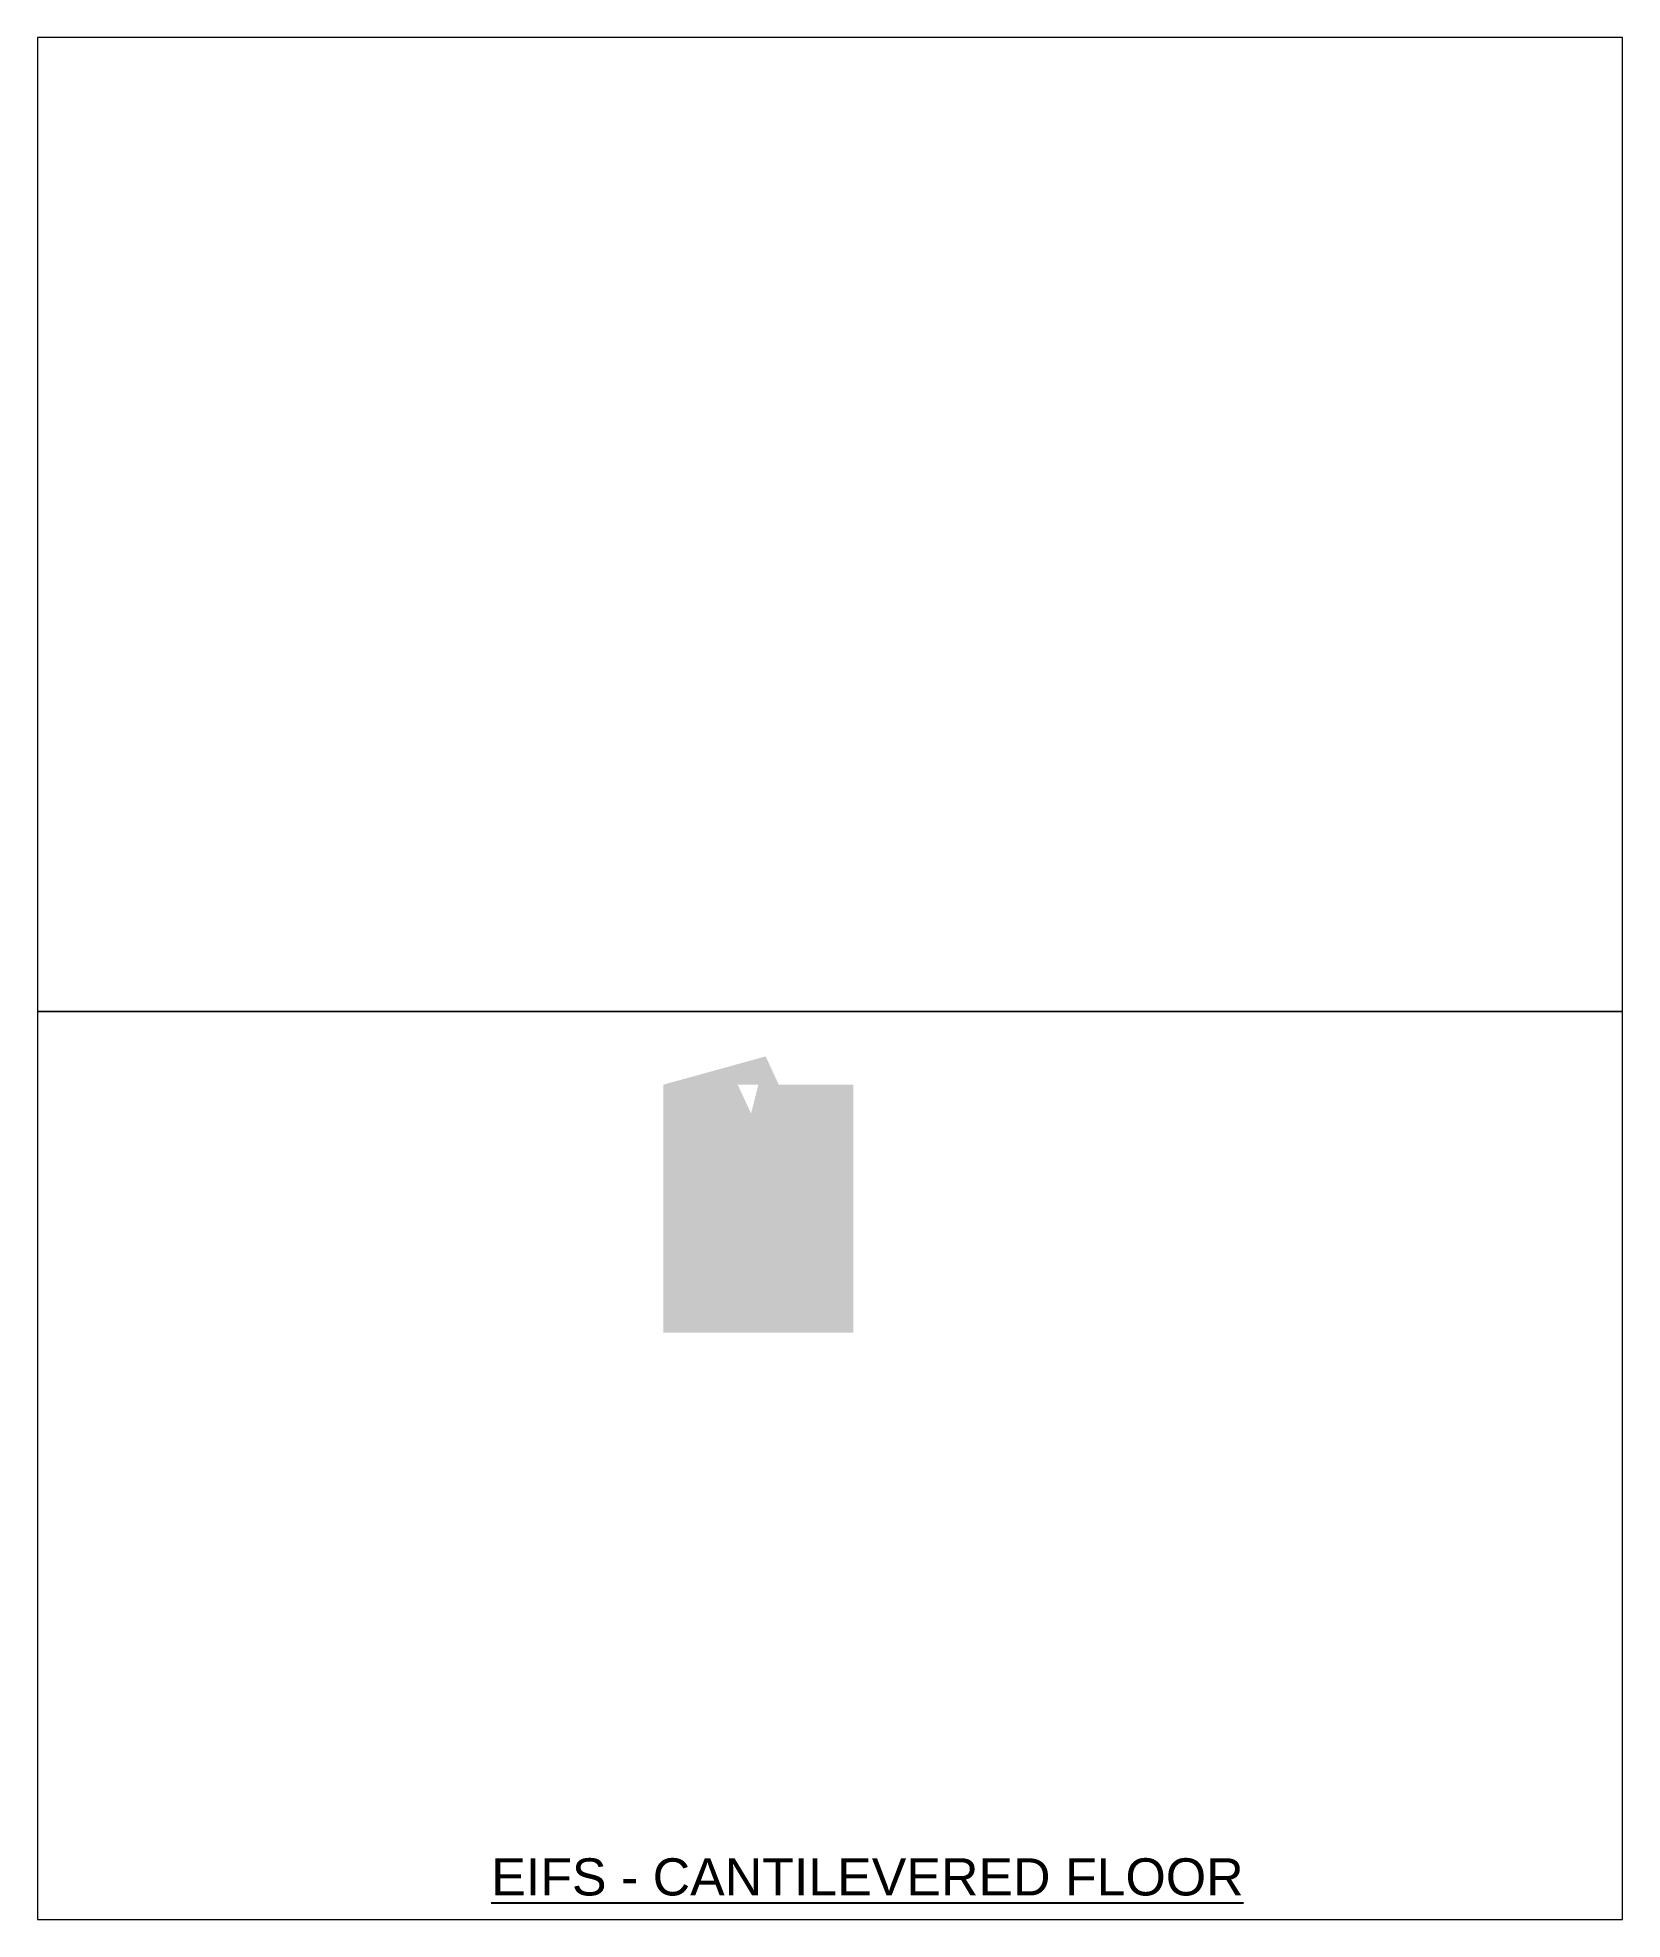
# Paper-space layout 'Layout1' of a CAD drawing. Extents: x -0.25 to 7.75, y 1 to 10.5.
# The model-space entities are those that its viewports show. They can reach past a viewport. Long polylines and large blocks are cut down to what shows.
import ezdxf

# ---------------------------------------------------------------- set-up
doc = ezdxf.new("R2010")
doc.units = 0
doc.header["$LTSCALE"] = 1.5
doc.header["$MEASUREMENT"] = 0
doc.layers.get('DEFPOINTS').update_dxf_attribs({"linetype": 'CONTINUOUS'})
for name, color, linetype in [('8X11-TTB$0$B', 5, 'CONTINUOUS'), ('STRUCTURE_SHADING', 254, 'CONTINUOUS'), ('TEXT', 7, 'CONTINUOUS')]:
    doc.layers.add(name, color=color, linetype=linetype)
doc.styles.add('DETAILS', font='sanss___.ttf', dxfattribs={"height": 1})

msp = doc.modelspace()

# ---------------------------------------------------------------- hatches: boundary and pattern name
at = {"layer": 'STRUCTURE_SHADING', "linetype": 'CONTINUOUS'}
h = msp.add_hatch(color=256, dxfattribs=at)
edge = h.paths.add_edge_path()
edge.add_line((-20.85, 21.708), (-23.107, 21.708))
edge.add_line((-23.503, 22.565), (-23.946, 20.835))
edge.add_line((-23.946, 20.835), (-24.35, 21.708))
edge.add_line((-23.107, 21.708), (-23.503, 22.565))
edge.add_line((-26.6, 21.708), (-24.35, 21.708))
edge.add_line((-26.6, 21.708), (-26.6, 14.197))
edge.add_line((-26.6, 14.197), (-20.85, 14.197))
edge.add_line((-20.85, 21.708), (-20.85, 14.197))

psp = doc.layouts.get("Layout1")

# ---------------------------------------------------------------- texts
at = {"layer": 'TEXT', "insert": (3.939, 1.3082), "char_height": 0.1875, "width": 6.196192, "attachment_point": 2, "style": 'DETAILS'}
psp.add_mtext('{\\LEIFS - CANTILEVERED FLOOR}', dxfattribs=at)

# ---------------------------------------------------------------- viewports
at = {"layer": '8X11-TTB$0$B', "color": 7}
psp.add_viewport(center=(3.75, 3.2914), size=(8, 4.582707), view_center_point=(-21.5547, 10.172), view_height=27.496239, dxfattribs=at)
at = {"layer": 'DEFPOINTS'}
psp.add_viewport(center=(3.75, 8.0414), size=(8, 4.917293), view_center_point=(-22.0996, 46.7963), view_height=29.50376, status=3, dxfattribs=at)

doc.saveas('drawing.dxf')
